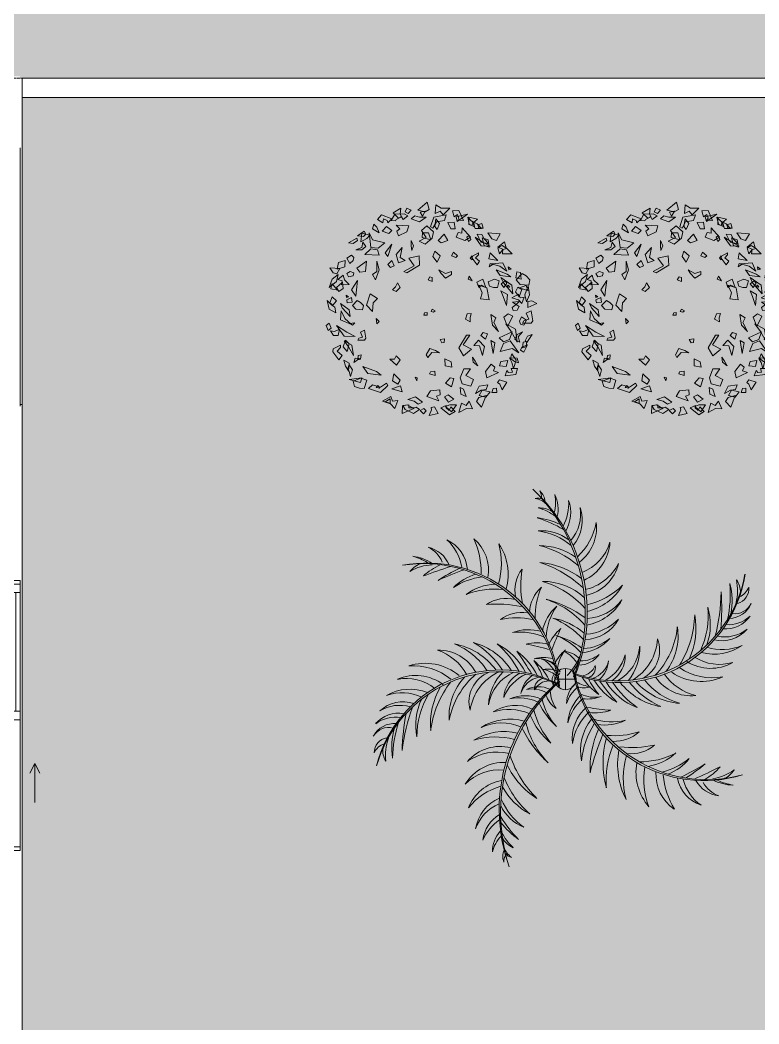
# Model space of a CAD drawing. Header units: millimetres. Extents: x 5357 to 259384, y -16348 to 109893.
# Drawn here: x 54953 to 58777, y 73337 to 78538 of the extents above; entities that cross this region are included whole.
import ezdxf

# ---------------------------------------------------------------- set-up
doc = ezdxf.new("R2010")
doc.units = ezdxf.units.MM
doc.linetypes.add('Grid Line', pattern=[22.225, 12.7, -3.175, 3.175, -3.175])
for name, color, linetype, lineweight in [('A-FLOR-PATT', 8, 'Continuous', 9), ('A-GLAZ', 151, 'Continuous', 9), ('A-WALL', 113, 'Continuous', 9), ('A-WALL-3', 113, 'Continuous', 18), ('G-IMPT', 8, 'Continuous', 9), ('L-PLNT-1', 7, 'Continuous', 9), ('M-EQPM', 50, 'Continuous', 9), ('S-GRID-1', 1, 'Grid Line', 9)]:
    doc.layers.add(name, color=color, linetype=linetype, lineweight=lineweight)
pattern_1 = [(0, (167.64, 11.2), (558.8, 558.8), [83.82, -16.764, 22.352, -16.764, -419.1]), (0, (167.64, 11.2), (558.8, 558.8), [-139.7, 83.82, -335.28]), (0, (139.7, 27.94), (558.8, 558.8), [55.88, -41.91, 83.82, -41.91, -335.28]), (0, (139.7, 27.94), (558.8, 558.8), [-223.52, 55.88, -279.4]), (0, (335.3, 251.46), (558.8, 558.8), [69.85, -27.94, 69.85, -391.16]), (0, (55.9, 363.2), (558.8, 558.8), [27.94, -55.88, 27.94, -447.04]), (90, (111.76, 363.2), (-558.8, 558.8), [50.292, -508.508]), (90, (279.4, 27.94), (-558.8, 558.8), [55.88, -502.92]), (90, (419.1, 251.46), (-558.8, 558.8), [55.88, -502.92]), (45, (352.04, 22.35), (0, 558.7996), [55.88, -734.383]), (135, (206.76, 22.35), (-558.7996, 0), [55.88, -734.383]), (63.435, (335.28, 25.15), (-0.0005, 558.8001), [55.88, -1193.635]), (75.964, (307.34, 27.94), (-0.00237, 558.80038), [55.88, -2248.111]), (75.964, (447.04, 251.46), (-0.00237, 558.80038), [44.704, -2259.287]), (75.964, (122.94, 363.22), (-0.00237, 558.80038), [39.116, -2264.875]), (104.036, (251.46, 27.94), (0.00237, 558.80038), [55.88, -2248.111]), (104.036, (391.16, 251.46), (0.00237, 558.80038), [44.704, -2259.287]), (104.036, (100.58, 363.22), (0.00237, 558.80038), [39.116, -2264.875]), (116.565, (223.52, 25.15), (0.0005, 558.8001), [55.88, -1193.634])]

# ---------------------------------------------------------------- blocks, each defined once
blk = doc.blocks.new('1_FAMILY RVT - W01-WxH 1400x1400xmm-389822-TKCS_MB CẢNH QUAN CÂY XANH')
at = {"layer": 'A-GLAZ'}
for p, q in [((248.4, 172.39), (299.2, 197.79)), ((248.4, 172.39), (299.2, 146.99)), ((248.4, 172.39), (451.6, 172.39)), ((-700, 96.19), (-700, -103.81)), ((700, 96.19), (-700, 96.19)), ((-700, 96.19), (-636.5, 96.19)), ((-680.95, 96.19), (-680.95, 7.29)), ((-636.5, 96.19), (-22.225, 96.19)), ((-636.5, 96.19), (-636.5, 51.74)), ((-636.5, 73.965), (-22.225, 73.965)), ((-22.225, 7.29), (-22.225, 96.19)), ((-22.225, 96.19), (22.225, 96.19)), ((22.225, 96.19), (680.95, 96.19)), ((22.225, 96.19), (22.225, 7.29)), ((680.95, 96.19), (700, 96.19)), ((680.95, 96.19), (680.95, 7.29)), ((700, -103.81), (700, 96.19)), ((-700, 7.29), (-680.95, 7.29)), ((-636.5, 51.74), (-680.95, 51.74)), ((-680.95, 7.29), (-22.225, 7.29)), ((22.225, 51.74), (-22.225, 51.74)), ((-22.225, 7.29), (22.225, 7.29)), ((22.225, 29.515), (636.5, 29.515)), ((22.225, 7.29), (636.5, 7.29)), ((636.5, 51.74), (636.5, 7.29)), ((680.95, 51.74), (636.5, 51.74)), ((636.5, 7.29), (700, 7.29)), ((-700, -103.81), (700, -103.81))]:
    blk.add_line(p, q, dxfattribs=at)
blk = doc.blocks.new('TKTC_XREF_251221_MB TANG 1 - TKTC_XREF_260130_MB TANG 1_dwg-4202109-TKCS_MB CẢNH QUAN CÂY XANH')
at = {"layer": 'G-IMPT'}
blk.add_line((-148199.1, -324809.7), (-148199.1, -323469.7), dxfattribs=at)
blk = doc.blocks.new('TKTC_XREF_251221_MB TANG 1 - TKTC_XREF_251221_MB TANG 1-2038492-TKCS_MB CẢNH QUAN CÂY XANH')
blk.add_blockref('TKTC_XREF_251221_MB TANG 1 - TKTC_XREF_260130_MB TANG 1_dwg-4202109-TKCS_MB CẢNH QUAN CÂY XANH', (169499.1, 384109.7))
blk = doc.blocks.new('CAY PHAT TAI NUI - CAY PHAT TAI NUI_dwg-2249753-TKCS_MB CẢNH QUAN CÂY XANH')
at = {"layer": 'G-IMPT'}
for p, q in [((-27, 87), (-27, -143)), ((-142, -28), (88, -28))]:
    blk.add_line(p, q, dxfattribs=at)
blk.add_circle((-27, -28), 115, dxfattribs=at)
for centre, radius, start, end in [((1555, 686), 1817, 132.6655, 202.0611), ((1648, 675), 1889, 134.4929, 201.0725), ((400, 1808), 348, 153.5375, 193.5552), ((436, 1876), 358, 165.8758, 197.2634), ((351, 1881), 159, 129.8765, 177.3831), ((364, 1937), 133, 150.0492, 183.9567), ((308, 1769), 392, 160.4234, 210.435), ((470, 1868), 533, 176.5724, 207.5063), ((332, 1703), 221, 98.9889, 134.5565), ((270, 1833), 92.7, 72.3495, 118.8394), ((217, 1687), 426, 160.9738, 220.018), ((264, 1759), 455, 171.5441, 219.4959), ((407, 1302), 537, 105.1462, 127.4691), ((251, 1560), 260, 86.5707, 121.104), ((112, 1610), 475, 173.6919, 232.0994), ((310, 1788), 681, 190.6526, 226.6689), ((739, 314), 1475, 108.2479, 120.279), ((405, 816), 908, 98.1075, 114.8799), ((361, 880), 698, 97.7367, 130.2132), ((226, 1098), 476, 85.0356, 127.2973), ((-15, 1484), 494, 183.9122, 244.6665), ((-29, 1588), 498, 196.0518, 249.1113), ((498, 426), 1017, 103.6674, 130.6694), ((272, 683), 732, 91.1382, 124.0248), ((1161, 1107), 571, 145.2695, 196.441), ((1466, 1224), 802, 164.9316, 196.0539), ((1255, 1143), 453, 130.5291, 189.4624), ((1762, 1122), 880, 155.5161, 180.8777), ((1417, 1124), 388, 115.1104, 175.1685), ((1585, 1104), 499, 131.8546, 171.2598), ((1531, 1072), 333, 103.3982, 156.4869), ((1578, 1129), 295, 114.9497, 158.8367), ((-152, 1325), 460, 193.1436, 257.542), ((-110, 1475), 553, 207.4653, 256.2646), ((603, 91), 1193, 107.2093, 133.4993), ((323, 366), 868, 94.8524, 127.2209), ((1468, -209), 1434, 79.4254, 175.9631), ((1504, -245), 1464, 81.0545, 175.1756), ((1059, 604), 656, 47.2245, 66.3575), ((1679, 822), 480, 97.2797, 124.4634), ((1398, 714), 491, 58.9885, 88.6049), ((1787, 687), 634, 105.42, 120.9079), ((1449, 975), 257, 38.3487, 73.8532), ((-586, 1353), 1400, 190.2203, 290.1421), ((-605, 1310), 1375, 188.6175, 290.9058), ((-655, 991), 1109, 349.3845, 8.7831), ((147, 934), 371, 347.8793, 37.5984), ((795, 583), 540, 44.4905, 74.8429), ((200, -1375), 2671, 64.5854, 71.0796), ((298, -535), 1890, 56.3077, 64.245), ((-702, -4786), 6272, 69.406, 72.2405), ((-1699, 914), 215, 143.1261, 181.9236), ((-1314, 928), 569, 168.36, 193.4581), ((-1105, 816), 720, 164.9542, 191.1318), ((-516, 891), 1289, 175.0476, 192.4111), ((-83, 1557), 801, 225.5325, 257.3267), ((-121, 1291), 605, 210.2813, 256.7926), ((501, 74), 993, 106.4031, 138.081), ((219, 360), 667, 89.9, 132.4205), ((698, 413), 586, 53.9406, 86.7899), ((777, 335), 746, 57.193, 82.7939), ((-1841, 948), 164, 173.6087, 255.3147), ((-1833, 1026), 181, 199.2253, 246.7417), ((594, 731), 2307, 175.4785, 185.487), ((254, 931), 1960, 180.5402, 194.9077), ((-537, 630), 838, 359.6532, 23.468), ((-32, 675), 392, 2.9263, 47.5949), ((743, 123), 821, 68.5185, 97.1248), ((-1855, 873), 195, 206.2075, 278.3171), ((-1792, 885), 257, 202.53, 269.2067), ((-140, 1117), 576, 210.3308, 258.2326), ((-226, 1141), 517, 217.4708, 266.0439), ((469, -312), 1181, 104.1189, 126.9152), ((474, -60), 940, 108.1558, 139.078), ((-471, 387), 654, 3.4409, 34.7173), ((-256, 396), 486, 11.1959, 48.3015), ((700, -326), 1109, 83.637, 103.0356), ((609, 473), 371, 54.8217, 104.5408), ((-1757, 832), 318, 214.5411, 275.4551), ((-1783, 903), 344, 226.9372, 274.4317), ((-932, 560), 658, 163.4115, 199.2714), ((-652, 659), 915, 174.4333, 204.6254), ((-648, 519), 787, 169.2846, 205.0198), ((-352, 695), 1070, 181.598, 212.3759), ((443, 300), 392, 53.9226, 98.5912), ((-220, 834), 437, 209.251, 267.4647), ((-208, 1004), 549, 224.3227, 265.8007), ((260, -110), 757, 101.5461, 130.3104), ((470, -234), 938, 112.642, 137.4329), ((500, -204), 838, 78.0495, 101.8643), ((-1742, 834), 407, 232.7631, 281.0044), ((-1711, 757), 371, 221.6824, 282.5793), ((-621, 436), 621, 170.7591, 217.8247), ((-355, 622), 884, 185.6411, 223.5203), ((303, -383), 857, 105.2804, 126.3421), ((303, -174), 658, 110.0896, 138.9984), ((-316, 124), 519, 23.4136, 49.3727), ((-1702, -347), 1928, 19.23, 26.6394), ((463, -174), 654, 83.0252, 114.3015), ((372, 20), 486, 69.441, 106.5465), ((-1635, 761), 519, 235.0666, 285.6208), ((-1718, 805), 515, 245.4761, 288.9065), ((-701, 283), 342, 158.8472, 243.0968), ((-475, 433), 545, 182.7548, 239.8242), ((-289, 301), 540, 177.157, 219.4208), ((-366, 358), 463, 183.7789, 241.043), ((-163, 711), 456, 221.0382, 264.3552), ((-191, 807), 507, 231.3553, 266.6037), ((721, -1550), 1928, 99.6827, 107.092), ((279, -155), 519, 76.9493, 102.9084), ((1020, -263), 688, 116.7081, 153.6869), ((1335, -389), 969, 130.1064, 152.7587), ((1149, -314), 705, 105.0601, 147.7387), ((1406, -413), 896, 119.4093, 147.3895), ((1296, -346), 709, 100.2908, 144.0247), ((1441, -339), 742, 111.436, 147.2707), ((-240, 351), 448, 195.2039, 241.2333), ((-348, 223), 324, 178.1536, 236.2901), ((-159, 411), 290, 216.7085, 267.5007), ((-187, 507), 339, 232.7518, 269.7736), ((15, -2), 276, 95.894, 134.6668), ((146, -41), 351, 116.9691, 150.5256), ((-267, 67), 324, 3.0252, 42.9115), ((-270, -18), 389, 22.3429, 51.7944), ((920, -305), 717, 126.2722, 154.0079), ((4229, -2339), 4556, 145.0164, 148.7416), ((1346, -178), 464, 89.3204, 151.136), ((1545, -262), 581, 109.4272, 151.0014), ((-1688, 627), 496, 253.0795, 302.6056), ((-1592, 574), 486, 240.2787, 301.8143), ((-202, 187), 290, 183.2996, 229.6206), ((-241, 225), 258, 192.0811, 252.8057), ((-234, 97), 117, 169.3573, 249.7771), ((-179, 187), 183, 202.0223, 262.5403), ((382, 435), 602, 201.4489, 224.7395), ((104, 247), 284, 186.3094, 223.0804), ((284, -93), 290, 100.082, 150.8741), ((382, -112), 339, 116.1252, 153.147), ((271, -130), 324, 83.4105, 123.2969), ((205, -183), 389, 74.5276, 103.9792), ((683, -285), 587, 128.9882, 154.5528), ((834, -220), 651, 143.0281, 161.2689), ((1484, -422), 565, 71.5751, 130.1478), ((1610, -509), 625, 85.1523, 129.8831), ((-1552, 350), 1464, 254.7886, 348.9098), ((-1520, 310), 1434, 253.1595, 349.6972), ((-1611, 611), 625, 259.4757, 304.2065), ((-1494, 512), 565, 245.8985, 304.4712), ((-1571, 359), 581, 283.7506, 325.3247), ((-78, -112), 183, 5.2465, 51.9003), ((663, -1348), 1400, 15.8969, 115.8188), ((338, -392), 486, 105.4698, 124.689), ((678, -1304), 1375, 14.2942, 116.5824), ((166, -194), 274, 81.1818, 112.0501), ((0, -41), 117, 332.5815, 32.6083), ((166, -227), 290, 8.9763, 55.2972), ((219, -386), 448, 20.8805, 66.9099), ((314, -248), 324, 3.8302, 61.9668), ((346, -380), 463, 9.4556, 66.7197), ((263, -331), 540, 2.8337, 45.0974), ((462, -444), 545, 8.4315, 65.5008), ((671, -273), 342, 344.5238, 68.7734), ((361, -644), 884, 11.3177, 49.1969), ((1587, -474), 486, 65.9553, 127.491), ((-1382, 256), 464, 263.6437, 325.4594), ((-1460, 425), 742, 285.7594, 321.594), ((-1316, 417), 709, 274.6142, 318.3481), ((-1418, 496), 896, 293.7326, 321.7128), ((-1172, 371), 705, 279.3835, 322.062), ((-1049, 307), 688, 291.0314, 328.0102), ((-1350, 465), 969, 304.4297, 327.082), ((-945, 340), 717, 300.5955, 328.3312), ((-4036, 2691), 4556, 319.3398, 323.065), ((-711, 296), 587, 303.3116, 328.8762), ((-868, 247), 651, 317.3515, 335.5923), ((-377, 368), 486, 279.2039, 298.4231), ((-330, -289), 290, 359.5026, 50.2948), ((-1217, -1468), 1889, 341.9561, 48.5357), ((-1130, -1436), 1817, 340.1287, 49.5243), ((143, -229), 183, 27.699, 88.2169), ((189, -134), 117, 355.0339, 75.4538), ((208, -260), 258, 17.7578, 78.4823), ((607, -432), 621, 356.4358, 43.5014), ((365, -717), 1070, 7.2747, 38.0526), ((1688, -517), 496, 78.7561, 128.2822), ((-339, 100), 324, 257.1446, 297.031), ((-267, 146), 389, 248.2617, 277.7133), ((-228, 153), 274, 254.9159, 285.7842), ((-508, -531), 456, 3.8323, 47.1493), ((-367, -383), 339, 15.5459, 52.5677), ((-214, -140), 351, 324.4323, 357.9888), ((-80, -114), 276, 303.3573, 342.13), ((265, -400), 290, 64.1718, 114.9639), ((334, -473), 339, 80.215, 117.2368), ((407, -664), 456, 68.5015, 111.8185), ((642, -513), 787, 354.9612, 30.6965), ((660, -652), 915, 0.11, 30.302), ((1649, -656), 519, 60.7432, 111.2974), ((1736, -691), 515, 71.1528, 114.5832), ((-545, -624), 507, 14.1494, 49.3978), ((-416, -94), 658, 317.5529, 346.4616), ((-512, 91), 857, 312.7436, 333.8053), ((475, -738), 507, 78.8186, 114.0669), ((513, -748), 437, 56.7143, 114.928), ((929, -526), 658, 349.0881, 24.948), ((1724, -644), 371, 47.3591, 108.2559), ((-215, -1012), 1960, 6.2169, 20.5843), ((1762, -718), 407, 58.4397, 106.6811), ((-631, 1561), 1928, 273.4168, 280.8261), ((-344, 126), 519, 250.6834, 276.6425), ((-650, -791), 549, 7.1168, 48.5948), ((-538, -663), 437, 352.0451, 50.2588), ((-591, -118), 938, 320.1052, 344.8961), ((-348, -131), 757, 309.0093, 337.7736), ((581, -904), 549, 71.7859, 113.264), ((-573, -846), 2307, 1.1551, 11.1637), ((1777, -714), 318, 40.2177, 101.1317), ((-525, 165), 654, 256.7593, 288.0357), ((-456, -38), 486, 243.1751, 280.2806), ((-1097, -995), 900, 5.4665, 32.5493), ((-724, -797), 534, 347.879, 38.8732), ((-514, -275), 940, 315.619, 346.5413), ((573, -1036), 576, 57.794, 105.6958), ((661, -1017), 517, 64.934, 113.5071), ((1810, -783), 344, 52.6139, 100.1084), ((548, -896), 1289, 0.7243, 18.0878), ((1817, -764), 257, 28.2066, 94.8834), ((-559, 199), 838, 251.7836, 275.5984), ((-557, -308), 392, 227.6568, 272.3253), ((-3068, -1735), 2861, 14.0564, 22.8618), ((-1378, -1007), 1086, 358.2571, 23.9141), ((-626, -48), 1181, 311.5821, 334.3785), ((637, -1199), 605, 57.7445, 104.2558), ((1126, -763), 720, 350.6309, 16.8085), ((1879, -745), 195, 31.8841, 103.9938), ((-744, 342), 1109, 257.3711, 276.7697), ((-741, -462), 371, 228.5558, 278.2749), ((-1492, -1128), 1027, 355.921, 22.071), ((-1463, -933), 1030, 344.9174, 15.2332), ((726, -1453), 801, 72.9957, 104.79), ((680, -1215), 460, 40.6068, 105.0053), ((1345, -854), 569, 354.0366, 19.1347), ((1872, -822), 164, 359.2853, 80.9914), ((1872, -900), 181, 24.902, 72.4184), ((-835, -99), 821, 242.2526, 270.8589), ((-823, -392), 586, 227.6747, 260.5241), ((-1534, -1095), 883, 344.6764, 16.0059), ((-1431, -947), 841, 333.0371, 10.588), ((-559, -468), 1193, 314.6726, 340.9626), ((711, -1368), 553, 54.9285, 103.7278), ((1727, -802), 215, 328.8028, 7.6003), ((1136, 4622), 6272, 243.1401, 245.9747), ((-1202, -543), 656, 220.9587, 240.0916), ((-132, 1330), 2671, 238.3195, 244.8137), ((-321, 506), 1890, 230.0418, 237.9791), ((-938, -551), 540, 218.2246, 248.577), ((-892, -306), 746, 230.9271, 256.528), ((-1359, -1032), 571, 319.0036, 10.1751), ((-184, -583), 868, 302.3156, 334.6841), ((631, -1420), 494, 31.3755, 92.1297), ((-1552, -615), 491, 232.7226, 262.339), ((-1631, -869), 257, 212.0828, 247.5873), ((-1456, -1057), 453, 304.2632, 3.1965), ((-1958, -981), 880, 329.2502, 354.6118), ((-1674, -1115), 802, 338.6657, 9.788), ((692, -1506), 498, 43.515, 96.5745), ((-1843, -692), 480, 271.0138, 298.1976), ((-1935, -546), 634, 279.1542, 294.6421), ((-1722, -957), 333, 277.1323, 330.2211), ((-1775, -1008), 295, 288.6838, 332.5709), ((-1615, -1021), 388, 288.8445, 348.9026), ((-1780, -983), 499, 305.5887, 344.9939), ((-312, -717), 1017, 311.1306, 338.1326), ((7, -841), 732, 298.6014, 331.488), ((576, -1590), 475, 21.1552, 79.5627), ((483, -1839), 681, 38.1159, 74.1321), ((19, -1057), 698, 305.1999, 337.6764), ((240, -1188), 476, 292.4989, 334.7606), ((520, -1707), 426, 8.437, 67.4813), ((511, -1792), 455, 19.0073, 66.9591), ((-577, -729), 1475, 315.7112, 327.7422), ((476, -1821), 392, 7.8866, 57.8982), ((-50, -1020), 908, 305.5707, 322.3431), ((378, -1984), 533, 24.0356, 54.9695), ((173, -1452), 537, 312.6095, 334.9323), ((412, -1975), 358, 13.3391, 44.7266), ((413, -1898), 348, 1.0007, 41.0185), ((431, -1610), 260, 294.034, 328.5673), ((424, -1774), 221, 306.4521, 342.0198), ((540, -1860), 92.7, 279.8128, 326.3027), ((504, -1996), 133, 357.5124, 31.4199), ((490, -1941), 159, 337.3398, 24.8463)]:
    blk.add_arc(centre, radius, start, end, dxfattribs=at)
blk = doc.blocks.new('CAY PHAT TAI NUI - CAY PHAT TAI NUI-2271499-TKCS_MB CẢNH QUAN CÂY XANH')
at = {"extrusion": (0, 0, -1), "xscale": 0.48, "yscale": 0.48, "zscale": -0.48, "rotation": 180}
blk.add_blockref('CAY PHAT TAI NUI - CAY PHAT TAI NUI_dwg-2249753-TKCS_MB CẢNH QUAN CÂY XANH', (0, 0), dxfattribs=at)
blk = doc.blocks.new('CAY BACH TRINH - CAY BACH TRINH_dwg-2249800-TKCS_MB CẢNH QUAN CÂY XANH')
at = {"layer": 'G-IMPT', "flags": 128}
for points in [[(-357, 1653), (-250, 1541), (-201, 1603), (-123, 1566), (-133, 1703), (-220, 1653)], [(7, 1749), (-25, 1628), (43, 1591), (160, 1616)], [(335, 1653), (267, 1616), (316, 1566), (365, 1591)], [(423, 1516), (443, 1553), (433, 1653), (560, 1578), (472, 1491)], [(-715, 1368), (-728, 1408), (-805, 1472), (-663, 1508), (-663, 1385)], [(-648, 1504), (-672, 1392), (-758, 1347), (-746, 1419), (-706, 1444)], [(-477, 1437), (-459, 1512), (-646, 1555)], [(-578, 1452), (-505, 1613), (-404, 1608), (-431, 1511), (-482, 1548), (-505, 1489), (-486, 1456)], [(-83, 1327), (-48, 1351), (-99, 1506), (-301, 1542), (-270, 1454), (-140, 1428)], [(-133, 1478), (-191, 1403), (-152, 1303), (-113, 1353)], [(23, 1503), (131, 1428), (267, 1478), (209, 1528), (131, 1503)], [(121, 1587), (40, 1602), (86, 1521)], [(533, 1553), (590, 1452), (520, 1446), (509, 1467), (423, 1512), (399, 1468), (319, 1525), (383, 1562)], [(579, 1478), (745, 1541), (813, 1466), (725, 1416), (716, 1478), (657, 1453), (647, 1416)], [(-874, 1403), (-896, 1328), (-826, 1327), (-809, 1379)], [(-870, 1320), (-769, 1323), (-719, 1438), (-798, 1395)], [(-556, 1333), (-692, 1179), (-600, 1129), (-460, 1181), (-492, 1255), (-553, 1247)], [(-428, 1425), (-446, 1319), (-376, 1318), (-327, 1420)], [(14, 1366), (-94, 1266), (-74, 1166), (43, 1066), (140, 1116), (23, 1178), (101, 1291)], [(511, 1378), (306, 1366), (335, 1266), (472, 1203), (501, 1278), (452, 1316)], [(667, 1353), (579, 1291), (628, 1241), (735, 1278)], [(871, 1391), (823, 1341), (784, 1253), (891, 1316)], [(-1174, 1238), (-1112, 1130), (-1037, 1152), (-972, 1252)], [(-766, 1181), (-866, 1042), (-1009, 1038), (-900, 1094)], [(-996, 1019), (-915, 1047), (-883, 1171), (-978, 1137)], [(-989, 1076), (-860, 1099), (-799, 1231), (-876, 1225), (-913, 1152)], [(-697, 1145), (-671, 1210), (-634, 1180), (-660, 1114)], [(-269, 1228), (-328, 1128), (-220, 1091), (-172, 1128)], [(-50, 1140), (92, 1178), (86, 1252), (-14, 1249)], [(696, 1091), (891, 1141), (949, 1253), (920, 1016), (803, 1003)], [(1064, 1244), (1080, 1108), (985, 1158), (937, 1212)], [(1027, 1278), (998, 1228), (1037, 1191), (1135, 1203)], [(1144, 1166), (1135, 1128), (1203, 1078), (1281, 1091)], [(-1364, 914), (-1208, 910), (-1218, 988), (-1136, 1017), (-1240, 1107), (-1267, 1010)], [(-1164, 910), (-1135, 1007), (-1204, 1044), (-1282, 1000), (-1216, 980)], [(267, 1128), (228, 1041), (257, 966), (267, 1041)], [(413, 1016), (443, 853), (365, 803), (472, 766), (511, 903)], [(647, 866), (579, 1066), (686, 928)], [(813, 978), (784, 891), (1018, 903), (920, 991)], [(1047, 1103), (998, 1028), (1066, 978), (1164, 978), (1066, 1016)], [(-1010, 928), (-1137, 803), (-990, 828)], [(-840, 791), (-799, 735), (-718, 839), (-724, 876), (-821, 927), (-821, 894), (-775, 847)], [(-717, 878), (-717, 816), (-688, 841)], [(-415, 941), (-483, 878), (-454, 853), (-386, 878)], [(-113, 953), (-201, 878), (-152, 778), (-84, 866)], [(140, 878), (131, 728), (335, 603), (384, 628), (218, 716), (306, 841)], [(1261, 753), (1203, 803), (1193, 853), (1232, 891), (1310, 841)], [(-1302, 703), (-1351, 666), (-1312, 653)], [(-1279, 631), (-1217, 768), (-1027, 752), (-1169, 714)], [(-993, 702), (-1009, 756), (-1064, 751)], [(-220, 591), (-289, 516), (-386, 578), (-386, 628), (-289, 591), (-181, 653)], [(579, 803), (540, 716), (599, 691), (647, 741)], [(823, 791), (784, 653), (842, 491), (891, 578), (823, 628)], [(988, 791), (1008, 628), (1096, 616), (1144, 678)], [(1339, 702), (1463, 665), (1444, 774), (1337, 802)], [(1422, 673), (1471, 586), (1531, 604), (1583, 684)], [(-1595, 553), (-1527, 591), (-1429, 491), (-1497, 416), (-1634, 403), (-1653, 491)], [(-1424, 524), (-1440, 618), (-1501, 607), (-1513, 501)], [(-1380, 266), (-1361, 403), (-1185, 528), (-1224, 441)], [(-1109, 650), (-1174, 560), (-1345, 537), (-1285, 585)], [(-1065, 367), (-1127, 366), (-1158, 473), (-1082, 500), (-981, 458), (-1000, 389)], [(-942, 366), (-893, 503), (-795, 453), (-825, 366), (-873, 403)], [(-721, 477), (-654, 499), (-671, 550)], [(-74, 528), (-35, 541), (-6, 491), (-74, 466)], [(1310, 591), (1252, 628), (1193, 603), (1203, 553), (1281, 541)], [(1270, 413), (1394, 410), (1386, 473), (1452, 496), (1368, 568), (1347, 490)], [(1447, 578), (1476, 466), (1593, 366), (1544, 503)], [(-1597, 135), (-1570, 248), (-1626, 391), (-1648, 247)], [(-1619, 320), (-1482, 361), (-1595, 398)], [(-1478, 213), (-1422, 297), (-1459, 373), (-1523, 336)], [(-1328, 370), (-1279, 378), (-1302, 402)], [(-1283, 435), (-1251, 475), (-1188, 428), (-1232, 366)], [(-855, 181), (-881, 279), (-825, 405), (-958, 362), (-994, 169)], [(491, 441), (443, 366), (511, 303), (569, 328), (521, 378)], [(1135, 478), (1232, 328), (1164, 228), (1154, 328)], [(1378, 453), (1369, 353), (1437, 303), (1476, 366)], [(1553, 425), (1451, 325), (1568, 345)], [(-1363, 198), (-1471, 259), (-1494, 200), (-1562, 210), (-1523, 107), (-1467, 166)], [(-1274, 77), (-1290, 255), (-1183, 312), (-1221, 219)], [(813, 191), (881, 116), (891, -22), (988, 78), (930, 266)], [(1310, 166), (1300, 116), (1222, 128), (1232, 203)], [(1319, 245), (1280, 215), (1311, 205)], [(1476, 153), (1534, 78), (1583, 116), (1544, 216)], [(-1619, 40), (-1622, 139), (-1683, 152), (-1767, 105)], [(-1482, 60), (-1448, -1), (-1384, -6), (-1369, 43), (-1433, 90)], [(-1478, 141), (-1429, 91), (-1371, 128)], [(-74, 16), (-123, -9), (-94, -34), (-55, -22)], [(1085, 125), (1140, 155), (1218, 75), (1163, 15), (1054, 5), (1038, 75)], [(1256, -105), (1272, 5), (1412, 105), (1381, 35)], [(1624, 156), (1594, 16), (1487, -41), (1502, 50), (1551, 81)], [(-1595, -47), (-1673, -9), (-1702, -172), (-1673, -209), (-1536, -209), (-1556, -172), (-1634, -147)], [(-1515, -106), (-1486, -178), (-1501, -227), (-1553, -242), (-1599, -161)], [(-1291, -267), (-1232, -115), (-1304, -62), (-1376, -95)], [(-1145, -345), (-1046, -242), (-1021, -71), (-1105, -125), (-1069, -201)], [(-688, -191), (-610, -147), (-641, -60), (-704, -55), (-685, -122)], [(11, -79), (65, -80), (51, -44), (11, -37)], [(832, -134), (784, -184), (823, -222)], [(1398, -9), (1408, -159), (1232, -234), (1339, -134)], [(-1449, -521), (-1419, -309), (-1263, -222), (-1351, -346)], [(1477, -247), (1352, -421), (1173, -426), (1309, -356)], [(1179, -205), (1218, -245), (1264, -215)], [(1427, -309), (1447, -409), (1525, -409), (1573, -334), (1505, -346)], [(1563, -293), (1595, -211), (1641, -250), (1609, -331)], [(-1604, -526), (-1578, -497), (-1615, -421), (-1690, -396)], [(-1489, -516), (-1411, -473), (-1448, -396), (-1534, -351), (-1465, -430)], [(-1224, -515), (-1157, -451), (-1369, -353), (-1324, -476)], [(-935, -470), (-860, -411), (-900, -361), (-966, -383)], [(-888, -735), (-838, -578), (-745, -570), (-823, -487), (-921, -590)], [(-582, -741), (-504, -613), (-626, -407), (-681, -406), (-575, -561), (-711, -631)], [(-229, -532), (-269, -525), (-272, -467), (-200, -477)], [(1085, -355), (1023, -325), (999, -455), (1023, -485), (1132, -485), (1116, -455), (1054, -435)], [(1330, -484), (1271, -546), (1300, -671), (1369, -596)], [(-1553, -680), (-1504, -649), (-1521, -598), (-1613, -563)], [(-1546, -521), (-1536, -609), (-1595, -596), (-1604, -509)], [(-1173, -669), (-1368, -622), (-1473, -694), (-1336, -498), (-1227, -542)], [(-1024, -493), (-1058, -702), (-1088, -530)], [(-129, -656), (-34, -622), (23, -722), (0, -767), (-69, -688), (-193, -693)], [(1202, -735), (1225, -565), (1350, -495), (1280, -595)], [(1384, -736), (1435, -805), (1537, -675), (1529, -628), (1408, -565), (1408, -607), (1465, -665)], [(-1468, -852), (-1402, -831), (-1326, -772), (-1450, -777)], [(-1390, -946), (-1429, -809), (-1361, -709), (-1332, -796), (-1361, -846)], [(-811, -903), (-736, -844), (-727, -764), (-770, -826)], [(-393, -926), (-281, -901), (-277, -790), (-378, -835)], [(614, -795), (506, -893), (444, -803), (510, -740), (536, -796)], [(1124, -735), (1132, -805), (1085, -795), (1077, -725)], [(1193, -846), (1173, -780), (1104, -785)], [(1359, -809), (1271, -859), (1281, -984), (1330, -909)], [(-1251, -1066), (-1426, -1044), (-1452, -946), (-1351, -943), (-1371, -1002), (-1308, -1008), (-1282, -979)], [(-1270, -915), (-1163, -901), (-1183, -834), (-1295, -817)], [(-1144, -1010), (-957, -1095), (-936, -993), (-1027, -873), (-1088, -926), (-1063, -982)], [(-698, -1231), (-557, -1193), (-527, -1096), (-584, -953), (-693, -951), (-619, -1061), (-741, -1124)], [(1048, -911), (967, -1024), (753, -1052), (829, -993)], [(1249, -1075), (1218, -965), (1272, -885), (1295, -955), (1272, -995)], [(-1130, -1172), (-1165, -1196), (-1203, -1289), (-1280, -1164), (-1162, -1128)], [(-384, -1242), (-286, -1181), (-363, -1098), (-424, -1108)], [(-120, -1056), (-31, -1033), (-45, -997), (-117, -988)], [(176, -1143), (205, -1087), (168, -1096)], [(550, -1034), (443, -1134), (482, -1196), (569, -1146)], [(1103, -1266), (1025, -1267), (986, -1133), (1081, -1099), (1208, -1151), (1184, -1238)], [(1066, -1096), (1086, -1171), (1271, -1121)], [(-1117, -1335), (-1039, -1334), (-1059, -1267), (-1114, -1266)], [(-883, -1296), (-1010, -1321), (-942, -1409), (-834, -1384)], [(-771, -1348), (-831, -1232), (-975, -1212), (-947, -1284), (-866, -1298)], [(-622, -1399), (-535, -1360), (-523, -1254), (-580, -1280)], [(-180, -1469), (12, -1396), (-45, -1309), (-194, -1290), (-200, -1370), (-142, -1392)], [(411, -1324), (581, -1272), (441, -1226)], [(667, -1184), (647, -1221), (764, -1334), (959, -1271), (891, -1209), (764, -1246)], [(775, -1261), (835, -1251), (807, -1222)], [(-872, -1573), (-787, -1482), (-829, -1416), (-944, -1384)], [(-336, -1491), (-270, -1405), (-332, -1372), (-423, -1439)], [(323, -1445), (199, -1404), (83, -1492), (153, -1523), (221, -1476)], [(731, -1476), (595, -1400), (567, -1474), (481, -1461), (531, -1590), (600, -1516)], [(608, -1509), (686, -1484), (608, -1434)], [(-505, -1659), (-547, -1509), (-620, -1542), (-671, -1472), (-727, -1598), (-626, -1595)], [(-386, -1646), (-464, -1534), (-357, -1534), (-289, -1559)], [(-215, -1584), (-355, -1693), (-443, -1641), (-373, -1567), (-346, -1624), (-297, -1583), (-299, -1545)], [(-55, -1574), (-63, -1616), (-24, -1708), (-167, -1674), (-109, -1565)], [(69, -1680), (123, -1624), (62, -1590), (23, -1629)], [(228, -1671), (131, -1609), (189, -1571), (209, -1584), (306, -1584), (306, -1534), (404, -1546), (365, -1609)], [(411, -1674), (406, -1550), (330, -1534), (226, -1592)]]:
    blk.add_lwpolyline(points, close=True, dxfattribs=at)
blk = doc.blocks.new('CAY BACH TRINH - CAY BACH TRINH-2271498-TKCS_MB CẢNH QUAN CÂY XANH')
at = {"extrusion": (0, 0, -1), "xscale": 0.3200000000000001, "yscale": 0.3200000000000001, "zscale": -0.3200000000000001, "rotation": 180}
blk.add_blockref('CAY BACH TRINH - CAY BACH TRINH_dwg-2249800-TKCS_MB CẢNH QUAN CÂY XANH', (0, 0), dxfattribs=at)

msp = doc.modelspace()

# ---------------------------------------------------------------- hatches: boundary and pattern name
at = {"layer": 'A-FLOR-PATT'}
h = msp.add_hatch(dxfattribs=at)
h.set_pattern_fill('FP_23', color=256, style=0, pattern_type=2)
h.set_pattern_definition(pattern_1)
h.paths.add_polyline_path([(33642.6, 17336.9), (33652.6, 17337), (33652.6, 19136.9), (33642.6, 19136.9), (33642.6, 25711.9), (33652.6, 25711.9), (33652.6, 27336.9), (33642.6, 27336.9), (33642.6, 33737.4), (31203.5, 33737.4), (31203.5, 18236.9), (31211.1, 18125), (31226.1, 18036.7), (31254, 17939.7), (31292.6, 17846.4), (31341.4, 17758.1), (31399.9, 17675.8), (31480, 17589), (31547.2, 17529.8), (31624.7, 17474.9), (31713, 17426.1), (31806.2, 17387.4), (31903.2, 17359.5), (32002.7, 17342.6), (32103.5, 17336.9)])
h.paths.add_polyline_path([(31203.5, 37137.4), (33642.6, 37137.4), (33642.6, 59946.9), (33652.6, 59946.9), (33652.6, 61561.9), (33642.6, 61561.9), (33642.6, 65035.3), (33652.6, 65035.3), (33652.6, 65040.9), (33642.6, 65040.9), (33642.6, 68136.9), (33652.6, 68136.9), (33652.6, 69762.3), (33642.6, 69762.3), (33642.6, 78236.9), (35742.6, 78236.9), (35744.4, 79046.9), (38162.6, 79046.9), (38162.6, 79036.9), (38152.6, 79036.9), (38152.6, 78236.9), (42252.6, 78236.9), (42252.6, 78636.9), (42552.6, 78636.9), (42552.6, 79236.9), (36103.5, 79236.9), (35855.3, 79230.6), (35607.8, 79211.8), (35361.5, 79180.4), (35117.1, 79136.6), (34875.3, 79080.5), (34636.6, 79012.2), (34401.7, 78931.9), (34171.2, 78839.8), (33945.6, 78736.2), (33725.5, 78621.2), (33510, 78494.3), (33269.9, 78333.5), (33092.2, 78202), (32897.2, 78041.7), (32711.6, 77872.5), (32535.6, 77694.7), (32369.5, 77508.9), (32213.4, 77315.4), (32067.7, 77114.8), (31932.5, 76907.4), (31806.3, 76690.2), (31693.9, 76472.3), (31583.6, 76226.6), (31502.6, 76021.4), (31423.8, 75788.4), (31356.8, 75551.8), (31301.8, 75312.4), (31258.9, 75070.6), (31228.2, 74827), (31209.7, 74582.3), (31203.5, 74336.9), (31205.5, 62060.3), (31211.4, 62000.9), (31234, 61917.3), (31258, 61859.3), (31299, 61792.4), (31349.9, 61732.8), (31409.6, 61681.8), (31476.5, 61640.8), (31549, 61610.8), (31625.3, 61592.5), (31703.5, 61586.3), (32403.5, 61586.3), (32403.5, 40886.3), (31703.5, 40886.3), (31618.1, 40878.5), (31534.7, 40855.9), (31476.5, 40831.8), (31409.6, 40790.8), (31349.9, 40739.9), (31299, 40680.2), (31258, 40613.3), (31228, 40540.8), (31209.7, 40464.6), (31203.5, 40362.8), (31203.5, 38883.4)])
h.paths.add_polyline_path([(54962.6, 78236.9), (62552.6, 78236.9), (62432.4, 78384.4), (62310.9, 78513.5), (62180.6, 78633.7), (62021.7, 78758.5), (61896, 78845), (61742.9, 78935.1), (61583.3, 79014.3), (61418.9, 79081.8), (61250.4, 79137.3), (61078.8, 79180.8), (60904.8, 79211.9), (60728.8, 79230.6), (60552.6, 79236.9), (46052.6, 79236.9), (46052.6, 78636.9), (46352.6, 78636.9), (46352.6, 78246.9), (54952.6, 78246.9), (54952.6, 78236.9), (54958.6, 78236.9)])
h = msp.add_hatch(dxfattribs=at)
h.set_pattern_fill('FP_23', color=256, style=0, pattern_type=2)
h.set_pattern_definition(pattern_1)
h.paths.add_polyline_path([(61037.1, 69861.8), (63032.6, 69861.8), (63032.6, 70456.3), (63052.6, 70456.3), (63052.6, 76736.9), (63045.6, 76914.5), (63032.3, 77050.9), (63005.4, 77216.2), (62972.7, 77360.5), (62941.5, 77469), (62906.8, 77575.6), (62849.3, 77722.6), (62773.7, 77882.4), (62702.7, 78011.4), (62623.8, 78136.9), (54962.6, 78135.2), (54962.6, 69861.8), (60152.6, 69861.8)])

# ---------------------------------------------------------------- linework, layer by layer
at = {"layer": 'A-WALL'}
for p, q in [((54962.6, 78236.9), (54962.6, 76546.9)), ((54962.6, 78236.9), (62676.2, 78236.9)), ((62623.8, 78136.9), (54962.6, 78136.9)), ((54962.6, 73391.9), (54962.6, 69761.9))]:
    msp.add_line(p, q, dxfattribs=at)
at = {"layer": 'A-WALL-3'}
for p, q in [((54962.6, 76546.9), (54952.6, 76546.9)), ((54962.6, 73391.9), (54962.6, 76546.9))]:
    msp.add_line(p, q, dxfattribs=at)
at = {"layer": 'S-GRID-1'}
msp.add_line((130319.3, 78236.9), (29351.8, 78236.9), dxfattribs=at)

# ---------------------------------------------------------------- block references
at = {"layer": 'A-GLAZ', "rotation": 269.9999999999998}
msp.add_blockref('1_FAMILY RVT - W01-WxH 1400x1400xmm-389822-TKCS_MB CẢNH QUAN CÂY XANH', (54856.4, 74935.3), dxfattribs=at)
at = {"layer": 'L-PLNT-1', "rotation": 180}
for name, p in [('CAY BACH TRINH - CAY BACH TRINH-2271498-TKCS_MB CẢNH QUAN CÂY XANH', (57062.6, 77035.3)), ('CAY BACH TRINH - CAY BACH TRINH-2271498-TKCS_MB CẢNH QUAN CÂY XANH', (58352.6, 77035.3)), ('CAY PHAT TAI NUI - CAY PHAT TAI NUI-2271499-TKCS_MB CẢNH QUAN CÂY XANH', (57762.6, 75136.9))]:
    msp.add_blockref(name, p, dxfattribs=at)
at = {"layer": 'M-EQPM'}
msp.add_blockref('TKTC_XREF_251221_MB TANG 1 - TKTC_XREF_251221_MB TANG 1-2038492-TKCS_MB CẢNH QUAN CÂY XANH', (33652.6, 17236.9), dxfattribs=at)

doc.saveas('drawing.dxf')
